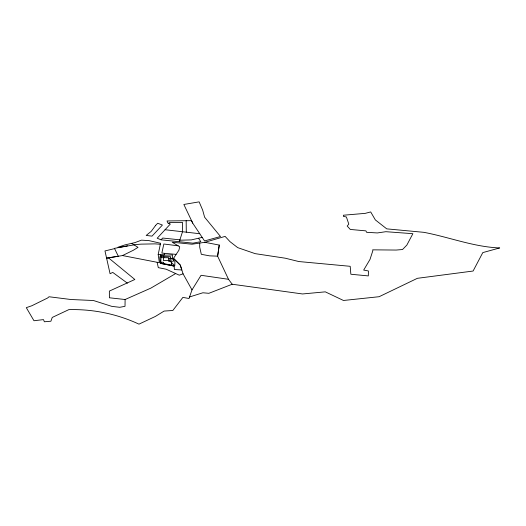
<?xml version="1.0" encoding="UTF-8"?>
<svg xmlns="http://www.w3.org/2000/svg" width="526" height="526" viewBox="0 0 526 526"><rect width="100%" height="100%" fill="white"/><g stroke="black" fill="none" stroke-linecap="round" stroke-linejoin="round"><path stroke-width="0.79" d="M199.749 243.065L199.696 247.069L201.313 254.314L209.578 255.853L217.619 256.162L228.508 279.299L232.196 284.231L302.509 293.962L325.298 291.845L343.471 300.477L379.121 296.71L417.381 278.313L473.091 271.035L482.802 252.598L499.7 247.937C473.768 246.97 449.165 237.108 423.838 232.328L386.742 228.863L375.34 219.907L370.692 211.932L365.241 213.359L343.439 215.219L343.386 216.364L346.397 216.962L348.797 224.102L347.193 226.048L350.29 229.441L365.918 230.868L366.615 232.314L377.372 232.939L385.86 231.696L412.871 233.689L406.848 245.09L402.535 249.528L396.144 250.054L372.645 249.837L372.862 250.626L369.995 259.443L363.683 270.075L368.43 270.962L368.318 275.913L350.849 274.243L350.204 266.307L298.781 261.54L285.302 258.207L255.163 253.65L237.699 247.628L230.026 241.677L225.108 236.384L204.824 242.315L192.049 244.215L172.219 242.23L179.714 246.766L178.932 250.198L173.501 258.358L173.409 261.238L168.419 261.185L168.537 257.733L160.963 257.648M175.691 273.546L150.857 288.123L125.109 299.518L125.017 306.323L119.718 307.302L111.834 306.375L93.457 300.517L70.832 299.498L49.036 296.756L47.596 298.012L31.83 305.757L26.3 307.664L33.973 320.735L43.5 319.611L44.362 321.78L50.91 321.222L52.238 317.441L68.827 309.636C93.036 309.018 117.009 313.917 138.969 324.141L155.4 316.428L164.125 311.07L172.824 310.491L182.89 297.387L189.018 298.505L191.997 289.898L201.07 275.295L228.508 279.299M163.553 257.681L163.454 260.554L168.438 260.613M163.593 263.671L163.639 262.283L160.811 262.257M163.79 257.681L163.823 256.635M170.917 261.212L171.009 258.332M171.515 265.262L171.607 262.592M219.25 245.063L217.619 256.162L219.27 245.07L204.805 242.308M127.516 245.82L114.471 248.364L118.311 256.241L106.587 258.135L122.505 255.564L159.385 262.724L158.188 254.518L160.535 243.249L148.957 240.612L141.474 240.152L134.978 242.598L125.103 244.853L118.048 247.207L118.251 247.621L135.235 244.662A70.103 40.476 0 0 1 141.146 244.136L155.025 243.873L160.325 244.255M160.64 254.709L159.799 257.49L160.298 263.316L174.145 266.09L174.395 269.536L181.825 269.95L180.286 265.097L173.501 258.358L168.517 258.305M176.019 254.36L164.71 253.374L164.197 254.992L158.188 254.518M179.294 241.73L182.502 231.742L182.476 222.386L169.451 222.57L168.747 223.372M192.733 223.169L183.85 204.463L199.137 201.859L202.674 210.15L204.614 217.205L220.499 236.522L204.548 240.941L192.733 223.169L191.536 220.65L167.031 220.959L167.899 223.024L170.339 224.037L157.195 238.232L161.081 239.817L162.685 238.041L179.899 239.843M125.109 299.518L109.395 297.782L109.362 291.095L134.84 279.484L108.481 257.832M122.505 255.564L133.269 250.291L138.016 247.358L131.618 243.347M232.196 284.231L208.875 293.311L202.878 292.778L189.321 297.032M183.074 273.816L179.267 275.177L166.157 269.213L158.287 267.642L157.149 262.29M202.175 237.377L191.359 239.895L179.774 240.224M114.589 248.614L104.97 250.941L110.072 273.711L112.768 272.429L127.377 283.159M160.995 256.603L170.766 256.714L169.504 260.666L174.691 265.656M161.081 239.817L193.003 243.163L200.807 241.664L198.677 238.456M165.065 229.73L199.755 233.728M164.71 253.374L161.857 253.026L163.842 244.005L178.183 245.826M174.152 266.084L160.305 263.316M173.501 258.358L180.28 265.104L183.055 273.803L191.997 289.898M186.158 220.716L186.296 232.176M161.041 255.274L160.778 263.105L174.79 265.663L174.934 261.442L172.443 258.97L172.581 254.946L161.041 255.274M155.689 225.325L151.232 231.341L146.182 235.438L152.027 236.128L162.416 225.056L157.701 223.254L155.689 225.325"/></g></svg>
